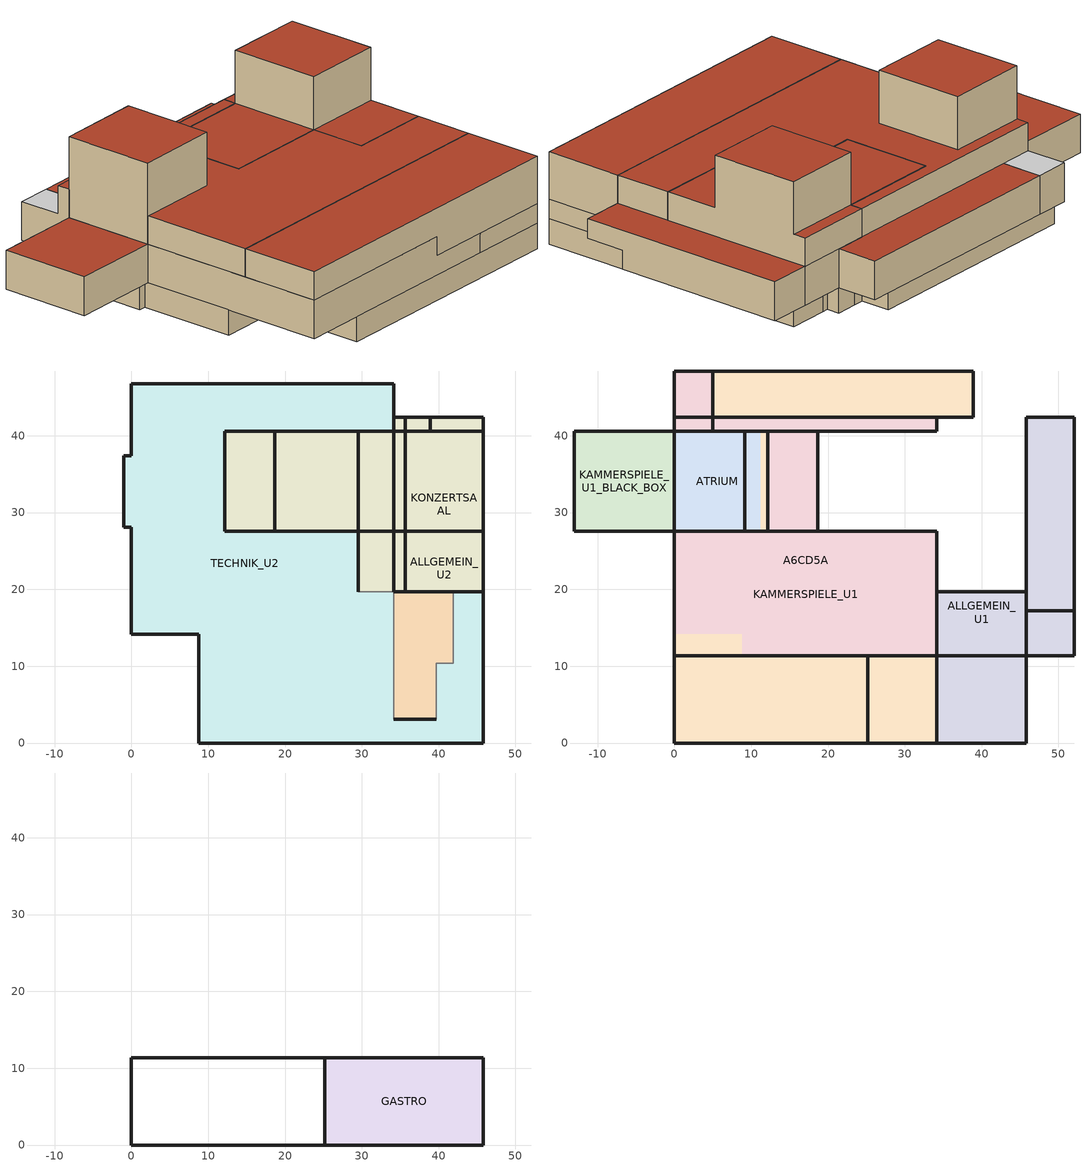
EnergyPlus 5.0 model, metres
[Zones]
TECHNIK_U2
 floor ground (GROUND_FLOOR): 34.17,46.77 34.17,40.57 29.51,40.57 29.51,19.71 34.17,19.71 34.17,3.06 39.71,3.06 39.71,10.41 41.91,10.41 41.91,19.71 45.82,19.71 45.82,0 8.8,0 8.8,14.18 0,14.18 0,28.05 -1,28.05 -1,37.37 0,37.37 0,46.77 z0
 wall outside (EXT_WALL): 39.71,3.06 34.17,3.06 / 34.17,40.57 34.17,46.77 0,46.77 0,37.37 -1,37.37 -1,28.05 0,28.05 0,14.18 8.8,14.18 8.8,0 45.82,0 45.82,19.71 z0:3.6
 wall to ALLGEMEIN_U2 (ADJ_WALL): 45.82,19.71 41.91,19.71 41.91,10.41 39.71,10.41 39.71,3.06 / 34.17,3.06 34.17,19.71 z0:3.6
 wall to KONZERTSAAL (ADJ_WALL): 34.17,19.71 29.51,19.71 29.51,40.57 34.17,40.57 z0:3.6
 roof outside (EXT_ROOF): 0,46.77 0,37.37 -1,37.37 -1,28.05 0,28.05 0,14.18 8.8,14.18 8.8,0 45.82,0 45.82,19.71 41.91,19.71 41.91,10.41 39.71,10.41 39.71,3.06 34.17,3.06 34.17,19.71 29.51,19.71 29.51,40.57 34.17,40.57 34.17,46.77 z3.6
KONZERTSAAL
 floor ground (GROUND_FLOOR): 29.51,40.57 29.51,27.57 12.17,27.57 12.17,40.57 z3.6; 45.82,42.42 45.82,19.71 35.62,19.71 35.62,42.42 z3.6; 35.62,42.42 35.62,19.71 29.51,19.71 29.51,40.57 34.17,40.57 34.17,42.42 z0
 wall outside (EXT_WALL): 34.17,27.57 34.17,19.71 45.82,19.71 z3.6:13.1; 45.82,40.57 34.17,40.57 34.17,27.57 45.82,27.57 z13.1:20.6; 45.82,42.42 34.17,42.42 34.17,40.57 18.67,40.57 18.67,27.57 z9.1:13.1; 35.62,19.71 35.62,42.42 34.17,42.42 34.17,40.57 29.51,40.57 29.51,19.71 z0:3.6; 45.82,42.42 34.17,42.42 34.17,40.57 12.17,40.57 12.17,27.57 z3.6:9.1; 45.82,19.71,13.1 45.82,19.71,3.6 45.82,42.42,3.6 45.82,42.42,13.1 45.82,40.57,13.1 45.82,40.57,20.6 45.82,27.57,20.6 45.82,27.57,13.1; 12.17,27.57,9.1 12.17,27.57,3.6 34.17,27.57,3.6 34.17,27.57,13.1 18.67,27.57,13.1 18.67,27.57,9.1
 wall to ALLGEMEIN_U2 (ADJ_WALL): 34.17,19.71 35.62,19.71 z0:3.6
 wall to TECHNIK_U2 (ADJ_WALL): 29.51,19.71 34.17,19.71 z0:3.6
 roof outside (EXT_ROOF): 12.17,40.57 12.17,27.57 18.67,27.57 18.67,40.57 z9.1; 34.17,42.42 34.17,40.57 45.82,40.57 45.82,42.42 z13.1; 34.17,40.57 34.17,27.57 45.82,27.57 45.82,40.57 z20.6; 18.67,40.57 18.67,27.57 34.17,27.57 34.17,19.71 45.82,19.71 45.82,27.57 34.17,27.57 34.17,40.57 z13.1; 29.51,27.57 29.51,19.71 34.17,19.71 34.17,27.57 z3.6
ALLGEMEIN_U2
 floor ground (GROUND_FLOOR): 45.82,40.57 45.82,19.71 41.91,19.71 41.91,10.41 39.71,10.41 39.71,3.06 34.17,3.06 34.17,19.71 35.62,19.71 35.62,42.42 38.93,42.42 38.93,40.57 z0
 wall outside (EXT_WALL): 45.82,19.71 45.82,40.57 39.93,40.57 38.93,40.57 38.93,42.42 35.62,42.42 z0:3.6
 wall to KONZERTSAAL (ADJ_WALL): 35.62,42.42 35.62,19.71 34.17,19.71 z0:3.6
 wall to TECHNIK_U2 (ADJ_WALL): 34.17,19.71 34.17,3.06 39.71,3.06 39.71,10.41 41.91,10.41 41.91,19.71 45.82,19.71 z0:3.6
 roof outside (EXT_ROOF): 35.62,42.42 35.62,19.71 34.17,19.71 34.17,3.06 39.71,3.06 39.71,10.41 41.91,10.41 41.91,19.71 45.82,19.71 45.82,40.57 38.93,40.57 38.93,42.42 z3.6
ALLGEMEIN_U1
 floor outside (EXT_ROOF): 52.02,17.21 52.02,11.38 45.82,11.38 45.82,17.21 z6.36
 floor ground (GROUND_FLOOR): 52.02,42.42 52.02,17.21 45.82,17.21 45.82,0 34.17,0 34.17,19.71 45.82,19.71 45.82,42.42 z3.6
 wall outside (EXT_WALL): 34.17,0 45.82,0 45.82,17.21 52.02,17.21 / 45.82,42.42 45.82,19.71 / 34.17,19.71 45.82,19.71 z3.6:6.36; 34.17,11.38 45.82,11.38 52.02,11.38 / 45.82,42.42 45.82,19.71 / 34.17,19.71 45.82,19.71 z6.36:9.1; 52.02,42.42 45.82,42.42 / 52.02,42.42 45.82,42.42 z3.6:9.1; 52.02,11.38,9.1 52.02,11.38,6.36 52.02,17.21,6.36 52.02,17.21,3.6 52.02,42.42,3.6 52.02,42.42,9.1; 34.17,19.71,9.1 34.17,19.71,3.6 34.17,0,3.6 34.17,0,6.36 34.17,11.38,6.36 34.17,11.38,9.1; 34.17,19.71,9.1 34.17,19.71,6.36 34.17,0,6.36 34.17,11.38,6.36 34.17,11.38,9.1
 roof outside (EXT_ROOF): 34.17,11.38 34.17,0 45.82,0 45.82,11.38 z6.36; 45.82,42.42 45.82,19.71 34.17,19.71 34.17,11.38 52.02,11.38 52.02,42.42 z9.1
KAMMERSPIELE_U1
 floor ground (GROUND_FLOOR): 34.17,11.38 34.17,0 25.17,0 25.17,11.38 z3.6; 8.8,14.18 8.8,0 0,0 0,14.18 z3.6; 38.93,48.42 38.93,42.42 34.17,42.42 34.17,40.57 12.17,40.57 12.17,27.57 34.17,27.57 34.17,11.38 25.17,11.38 25.17,0 8.8,0 8.8,14.18 0,14.18 0,27.57 9.17,27.57 9.17,40.57 5,40.57 5,48.42 z3.6
 wall outside (EXT_WALL): 25.17,0 25.17,11.38 34.17,11.38 z6.36:9.1; 34.17,27.57 12.17,27.57 12.17,40.57 34.17,40.57 34.17,42.42 38.93,42.42 38.93,48.42 5,48.42 5,40.57 9.17,40.57 9.17,27.57 0,27.57 0,0 z3.6:9.1; 34.17,0 34.17,11.38 34.17,19.71 / 25.17,11.38 34.17,11.38 z3.6:6.36; 34.17,11.38,9.1 34.17,11.38,6.36 34.17,19.71,6.36 34.17,19.71,3.6 34.17,27.57,3.6 34.17,27.57,9.1; 0,0,9.1 0,0,3.6 34.17,0,3.6 34.17,0,6.36 25.17,0,6.36 25.17,0,9.1
 roof outside (EXT_ROOF): 5,48.42 5,40.57 9.17,40.57 9.17,27.57 0,27.57 0,0 25.17,0 25.17,11.38 34.17,11.38 34.17,27.57 12.17,27.57 12.17,40.57 34.17,40.57 34.17,42.42 38.93,42.42 38.93,48.42 z9.1; 25.17,11.38 25.17,0 34.17,0 34.17,11.38 z6.36
KAMMERSPIELE_U1_BLACK_BOX
 floor outside (EXT_ROOF): 0,40.57 0,27.57 -13,27.57 -13,40.57 z3.6
 wall outside (EXT_WALL): 0,27.57 0,40.57 -13,40.57 -13,27.57 0,27.57 z3.6:9.1
 roof outside (EXT_ROOF): -13,40.57 -13,27.57 0,27.57 0,40.57 z9.1
ATRIUM
 floor ground (GROUND_FLOOR): 11.2,40.57 11.2,27.57 0,27.57 0,40.57 z3.6; 9.17,40.57 9.17,27.57 0,27.57 0,40.57 z3.6
 wall outside (EXT_WALL): 9.17,27.57 9.17,40.57 / 0,40.57 0,27.57 z3.6:9.1; 12.17,27.57 12.17,40.57 / 0,40.57 0,27.57 z9.1:20.6; 0,27.57,20.6 0,27.57,3.6 9.17,27.57,3.6 9.17,27.57,9.1 12.17,27.57,9.1 12.17,27.57,20.6; 12.17,40.57,20.6 12.17,40.57,9.1 9.17,40.57,9.1 9.17,40.57,3.6 0,40.57,3.6 0,40.57,20.6
 roof outside (EXT_ROOF): 9.17,40.57 9.17,27.57 12.17,27.57 12.17,40.57 z9.1; 0,40.57 0,27.57 12.17,27.57 12.17,40.57 z20.6
A6CD5A
 floor ground (GROUND_FLOOR): 5,40.57 5,48.42 z3.6:9.1; 34.17,42.42 34.17,40.57 18.67,40.57 18.67,27.57 34.17,27.57 34.17,19.71 45.82,19.71 45.82,11.38 0,11.38 0,27.57 12.17,27.57 12.17,40.57 5,40.57 5,42.42 z9.1; 5,48.42 5,40.57 0,40.57 0,48.42 z3.6
 wall outside (EXT_WALL): 0,40.57 12.17,40.57 12.17,27.57 0,27.57 0,11.38 45.82,11.38 45.82,19.71 34.17,19.71 34.17,27.57 18.67,27.57 18.67,40.57 34.17,40.57 34.17,42.42 0,42.42 z9.1:13.1; 5,48.42 0,48.42 z3.6:9.1; 0,48.42,9.1 0,48.42,3.6 0,40.57,3.6 0,40.57,13.1 0,42.42,13.1 0,42.42,9.1
 ceiling ground (EXT_ROOF): 0,48.42 0,42.42 5,42.42 5,48.42 z9.1
 roof outside (EXT_ROOF): 0,42.42 0,40.57 12.17,40.57 12.17,27.57 0,27.57 0,11.38 45.82,11.38 45.82,19.71 34.17,19.71 34.17,27.57 18.67,27.57 18.67,40.57 34.17,40.57 34.17,42.42 z13.1
GASTRO
 floor outside (EXT_ROOF): 45.82,11.38 45.82,0 25.17,0 25.17,11.38 z6.36
 wall outside (EXT_WALL): 45.82,0 45.82,11.38 z6.36:13.1; 0,11.38 0,0 z9.1:13.1; 25.17,11.38 25.17,0 z6.36:9.1; 0,0,13.1 0,0,9.1 25.17,0,9.1 25.17,0,6.36 45.82,0,6.36 45.82,0,13.1; 45.82,11.38,13.1 45.82,11.38,6.36 25.17,11.38,6.36 25.17,11.38,9.1 0,11.38,9.1 0,11.38,13.1
 roof outside (EXT_ROOF): 0,11.38 0,0 25.17,0 25.17,11.38 z9.1; 0,11.38 0,0 45.82,0 45.82,11.38 z13.1
[Building]
TRNSYS17: North Axis {deg}=0; Terrain=City; Loads Convergence Tolerance Value=0; Temperature Convergence Tolerance Value {deltaC}=0; Solar Distribution=FullInteriorAndExterior; Maximum Number of Warmup Days=0
[Site:Location]
not used: Latitude {deg}=0; Longitude {deg}=0; Time Zone {hr}=0; Elevation {m}=0
[Construction]
EXT_WALL; EXT_ROOF; GROUND_FLOOR; ADJ_WALL: 
[WindowProperty:ShadingControl]
ESHADE=0; ESHADE=INPUT 1*MAX_ESHADE : SHADECNTRL=ESHADE_INTERNAL; ISHADE=INPUT 1*MAX_ISHADE : SHADECNTRL=ISHADE_INTERNAL
[SurfaceProperty:OtherSideCoefficients]
BOUNDARY=15; BOUNDARY=20; BOUNDARY=IDENTICAL; BOUNDARY=INPUT 1*TBOUNDARY; BOUNDARY=INPUT 1*TGROUND
[Zone] Multiplier=1
TECHNIK_U2; KONZERTSAAL; ALLGEMEIN_U2; ALLGEMEIN_U1; KAMMERSPIELE_U1; KAMMERSPIELE_U1_BLACK_BOX; GASTRO; ATRIUM; A6CD5A
